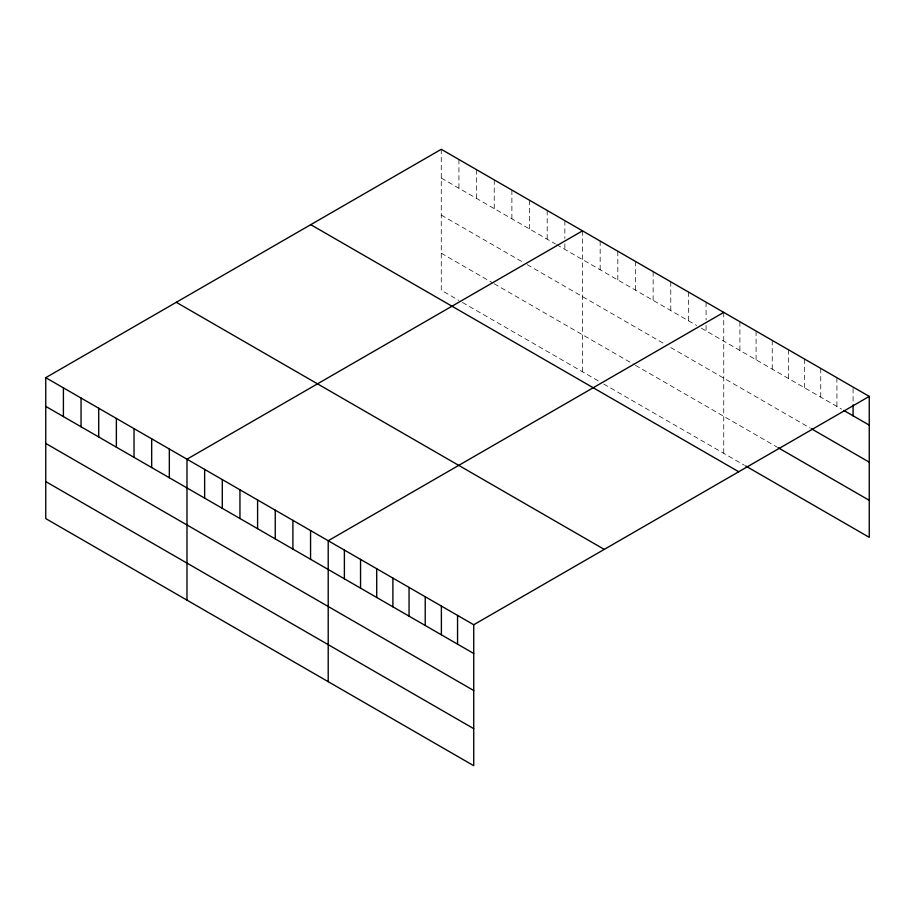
<?xml version="1.0" encoding="UTF-8"?>
<svg xmlns="http://www.w3.org/2000/svg" width="915" height="915" viewBox="0 0 915 915"><rect width="100%" height="100%" fill="white"/><g stroke="black" fill="none" stroke-linecap="round" stroke-linejoin="round"><path stroke-width="0.69" stroke-dasharray="4.58 3.43" d="M441.27 149.305L441.27 290.249L458.93 300.44M441.27 178.048L555.439 243.95M556.617 244.637L696.67 325.5M701.382 328.21L841.537 409.131M441.27 215.071L522.488 261.953M527.189 264.675L664.896 344.177M670.775 347.574L810.347 428.163M441.27 253.226L493.059 283.124M494.237 283.799L634.289 364.662M635.468 365.337L776.858 446.978M462.464 302.476L600.16 381.978M603.694 384.026L744.524 465.335M853.077 388.429L853.077 403.481M836.916 377.723L836.916 406.466M820.744 368.39L820.744 397.133M804.582 359.057L804.582 387.8M788.41 349.724L788.41 378.467M772.237 340.391L772.237 369.122M756.076 331.058L756.076 359.789M739.903 321.725L739.903 350.456M723.742 312.381L723.742 453.325M706.083 302.19L706.083 319.987M706.083 325.454L706.083 330.933M688.435 291.999L688.435 320.742M670.775 281.809L670.775 310.551M653.127 271.618L653.127 300.349M635.468 261.427L635.468 290.158M617.819 251.236L617.819 279.967M600.16 241.034L600.16 269.776M582.512 230.843L582.512 371.787M564.852 220.652L564.852 238.449M564.852 243.916L564.852 249.395M547.193 210.461L547.193 239.204M529.545 200.271L529.545 229.002M511.885 190.08L511.885 218.811M494.237 179.889L494.237 208.62M476.578 169.687L476.578 198.429M458.93 159.496L458.93 188.238"/><path stroke-width="1.37" d="M45.75 377.666L473.73 624.751L473.73 765.695L45.75 518.599L45.75 377.666L441.27 149.305L869.25 396.401L869.25 537.334L745.679 465.998M582.512 230.843L186.98 459.204L186.98 600.149M723.742 312.381L328.21 540.742L328.21 681.686M473.73 624.751L869.25 396.401M843.847 410.469L869.25 425.132M811.502 428.826L869.25 462.166M778.013 447.641L869.25 500.311M310.757 224.667L738.725 471.751M176.275 302.305L604.243 549.389M45.75 406.397L473.73 653.493M45.75 443.432L473.73 690.516M45.75 481.576L473.73 728.66M853.077 404.853L853.077 415.799M457.557 615.418L457.557 644.149M441.385 606.085L441.385 634.816M425.223 596.752L425.223 625.483M409.051 587.407L409.051 616.15M392.89 578.074L392.89 606.817M376.717 568.741L376.717 597.484M360.544 559.408L360.544 588.151M344.383 550.075L344.383 578.818M310.562 530.551L310.562 559.282M292.903 520.349L292.903 549.091M275.255 510.158L275.255 538.901M257.595 499.967L257.595 528.71M239.947 489.777L239.947 518.519M222.288 479.586L222.288 508.328M204.64 469.395L204.64 498.126M169.332 449.002L169.332 477.744M151.673 438.811L151.673 467.554M134.025 428.62L134.025 457.363M116.365 418.429L116.365 447.172M98.717 408.239L98.717 436.981M81.058 398.048L81.058 426.779M63.41 387.857L63.41 416.588"/></g></svg>
